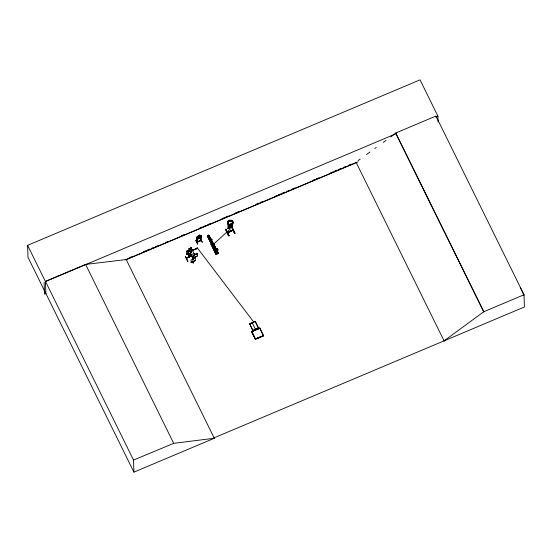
<?xml version="1.0" encoding="UTF-8"?>
<svg xmlns="http://www.w3.org/2000/svg" width="552" height="552" viewBox="0 0 552 552"><rect width="100%" height="100%" fill="white"/><g stroke="black" fill="none" stroke-linecap="round" stroke-linejoin="round"><path stroke-width="0.83" d="M231.971 220.517L233.296 222.152L232.254 224.719L230.094 225.506C227.5 225.899 226.624 221.8 229.142 221.09L230.563 220.883L232.778 222.283L232.847 224.174L231.585 225.402L232.502 224.064L232.44 222.366L231.619 221.504M230.419 221.104C228.666 220.814 226.672 222.925 228.259 224.74M191.503 250.863L190.702 250.939L190.675 249.704L188.825 248.973L190.854 249.725M201.114 240.348L196.892 242.087L196.774 237.312L197.216 237.291L196.774 237.312M197.043 242.059L201.128 240.306M200.769 240.665L200.673 240.313M228.431 228.342L228.197 228.493M190.426 251.043L190.35 249.318L191.275 248.931L191.578 249.939L190.654 250.332L188.825 248.973L191.668 247.772L190.426 251.043L190.537 249.808M232.364 223.422L230.626 224.657L228.507 224.45L227.334 222.96L227.852 221.11L229.804 220.041L232.054 220.427M190.716 248.179L191.578 249.939C188.798 251.512 193.435 249.49 191.937 250.435C206.42 244.35 186.555 252.975 193.014 250.291L192.945 249.904L191.889 250.629M211.45 241.686L211.457 242.183L211.45 241.728M211.423 242.162L211.437 241.721L211.637 242.045M217.081 252.747L216.874 252.975M217.067 252.85L217.053 253.471M209.753 238.547L209.656 237.981M213.734 247.462L213.914 248.062M211.927 245.592L214.017 244.777L211.927 245.654L230.391 228.921M228.121 221.317L227.659 222.98L228.121 221.317L229.86 220.358L231.847 220.717L232.937 222.235L231.999 224.574L230.025 225.285L228.252 224.671M196.933 242.093L201.004 240.362M197.416 242.052L197.147 237.153M201.135 240.486L197.05 242.073M228.155 228.521L232.316 226.741M228.114 228.349L228.535 228.176M232.226 226.589L231.854 227.107L232.247 226.603M191.192 249.345L191.668 247.772L191.109 248.98L190.806 247.965L189.888 248.786L190.806 247.965M191.171 249.083L191.668 247.772M233.289 222.159L232.219 224.712M190.53 252.471L191.109 252.223L191.061 250.78L192.427 250.442L191.42 251.208L190.902 250.912L191.475 251.008L191.882 250.325L191.979 250.725M188.404 250.898L188.432 250.829A1.021 0.366 -26.2 0 0 187.432 250.808A1.021 0.366 -26.2 0 0 186.61 251.657A1.021 0.366 -26.2 0 0 187.894 251.381L190.247 251.063M230.612 224.567L232.454 223.436M200.976 236.939L200.535 237.698C193.421 240.175 200.01 239.32 201.018 236.918L200.99 235.387L199.541 235.752L199.569 235.124L198.196 235.704L198.237 236.332M216.108 249.118L216.08 250.028A1.532 0.552 -26.2 0 0 215.825 251.091L216.191 253.271L217.585 252.685L217.798 250.256A1.532 0.552 -26.2 0 0 217.474 249.442L217.44 249.359M197.637 244.198L195.76 240.334M225.437 229.549L228.59 235.994L229.059 235.794L225.899 229.163L225.437 229.556M225.851 229.19L229.059 235.794M225.823 229.363L228.997 235.773M228.142 228.314L228.238 228.659L232.275 226.934L232.116 223.808L228.135 225.775M231.861 226.748L231.95 227.093L231.847 225.595M191.454 250.449L190.999 250.981L191.399 250.504M216.363 248.897L216.046 249.946M209.394 237.988L209.229 238.436L209.677 238.554M214.535 248.034L214.714 247.544M197.05 242.231L196.85 237.077L199.589 235.166M196.967 238.678L197.299 236.698M207.704 235.669L211.23 242.611L210.767 242.811L207.324 235.876L208.828 235.152L212.32 242.149L211.864 242.335L212.354 242.128L208.939 235.193L208.456 235.4L211.899 242.328M208.483 235.387L208.918 235.207M210.747 242.818C215.949 239.685 206.972 243.204 211.782 241.265M210.912 244.039L211.23 243.894L216.025 254.437L210.898 244.039L213.313 243.004L216.232 248.959M216.763 254.127L216.432 254.265L211.306 243.867L211.637 243.722L216.75 254.134L212.002 244.467M216.253 250.746L212.575 243.315L212.906 243.177M216.26 249.083L217.453 248.793L216.888 248.642M358.089 160.618L360.18 159.107M366.459 154.56L369.95 152.035M374.836 148.495L376.229 147.487M383.212 142.437L386 140.415M390.885 136.882L395.763 132.998L435.928 116.058L523.993 294.768L524.4 306.974L214.052 437.846L214.252 438.267L173.694 443.353L85.615 264.415L45.45 281.354L45.85 293.533L27.993 257.294L27.6 245.343L420.037 79.854L437.895 116.092L438.088 122.068M444.063 340.853L483.828 311.707L395.763 132.998M198.285 236.332L197.602 236.822L197.637 237.919L199.624 237.56L200.293 236.801L200.259 235.697L199.562 235.794L199.569 235.124M207.345 235.876L207.807 235.676M208.539 235.331L211.975 242.266M211.216 242.625L210.954 242.632M216.191 254.327L211.057 243.832L216.343 254.306M217.757 253.706L217.302 252.091M218.005 253.603L217.115 252.14L217.985 253.609M218.254 253.451L217.343 251.181M218.426 253.416L216.343 254.161M195.912 240.272L197.864 244.101M249.67 323.776L255.307 321.395L258.515 327.902L252.885 330.558L249.67 323.776L252.885 330.558M252.878 330.282L258.515 327.902M45.919 293.581L44.512 294.181L44.119 282.327M395.977 133.763L45.457 281.582L27.6 245.343M435.521 117.093L437.895 116.092M129.154 257.798L131.535 256.79M143.43 251.774L145.811 250.774M147.398 250.104L149.778 249.097M151.365 248.428L153.746 247.427M155.326 246.758L157.706 245.757M165.641 242.411L168.022 241.403M181.505 235.718L183.885 234.717M199.748 228.024L202.122 227.024M203.709 226.355L206.089 225.354M207.676 224.685L210.057 223.677M221.952 218.661L224.333 217.66M225.92 216.991L228.3 215.984M235.435 212.975L238.609 211.637M256.059 204.281L258.44 203.274M260.026 202.605L262.4 201.604M274.303 196.588L276.683 195.58M278.263 194.918L280.644 193.911M282.231 193.241L284.611 192.241M287.785 190.902L289.372 190.233M291.753 189.226L294.92 187.894M312.37 180.532L314.75 179.531M316.337 178.862L318.718 177.854M330.613 172.838L332.994 171.838M334.581 171.168L336.962 170.161M338.548 169.498L340.922 168.491M344.096 167.152L345.683 166.483M348.857 165.145L351.238 164.144M356.199 162.557L126.187 259.55L85.615 264.415M125.69 259.861L358.158 161.833M200.555 235.876C201.328 231.923 200.555 247.448 200.542 237.339M228.073 228.542L228.017 225.54L228.397 225.382L228.245 228.68M232.116 223.808L231.737 223.967L232.247 224.036L232.302 225.602L231.633 226.486L228.887 227.638L228.183 227.341M200.39 238.395L202.273 242.231M209.173 235.897L207.78 236.449M235.021 233.268L231.84 226.837L235.035 233.282L234.565 233.475L231.529 226.969M228.535 228.224L231.874 226.844M202.26 242.231L200.162 238.395M227.369 232.206L232.916 229.929L233.082 230.281L227.548 232.716L227.369 232.206L227.59 232.758L233.068 230.239L227.548 232.696M232.916 229.949L227.383 232.364L232.923 230.108L233.082 230.439M191.675 247.896L188.832 249.097L190.675 249.704L190.716 250.918M189.784 248.572L190.178 249.373L191.095 248.552M188.729 250.47L188.329 250.953L188.729 250.47L189.122 251.27M187.404 251.243L191.937 249.311L193.987 253.492L189.46 255.403M191.565 249.518L190.64 249.904L190.35 249.318M186.962 252.057C197.713 248.842 184.32 250.228 187.08 254.527L191.261 252.761L191.144 250.291M211.72 241.879L211.306 242.411L211.747 241.942M185.479 256.349L187.997 261.386M190.833 253.996L193.359 259.219M189.136 252.975L189.322 257.26L188.915 257.425L188.515 256.625L188.915 256.156L189.308 256.956M195.201 254.534L194.442 253.906L194.849 253.741L195.242 254.541M188.515 256.625L188.922 256.459L189.322 257.26M186.3 258.019L191.42 255.755L186.3 258.012M193.2 257.798L193.083 255.328L197.305 253.644L193.124 255.41L193.2 257.798L197.381 256.031L197.264 253.561M215.522 247.827L213.424 248.642M193.159 257.715L197.381 256.031M192.779 259.35L193.186 259.178L192.793 258.377L192.4 258.86L192.793 259.661L192.386 258.55L192.786 258.729L193.2 259.681L192.931 259.426M192.4 258.86L192.8 258.688M191.144 262.435L191.026 259.964L195.208 258.205L195.325 260.675L191.109 262.359L195.325 260.675M217.543 252.602L216.149 253.195L215.825 251.091M216.846 253.306L217.481 253.037C217.736 254.617 216.391 252.926 216.86 253.83M216.888 253.396L217.529 253.126M249.683 324.045L255.307 321.395M251.491 331.51L259.854 327.985L263.642 335.768L255.279 339.294L251.498 331.614L259.854 327.985M251.829 331.628L259.73 328.295L263.311 335.65L255.41 338.983L251.829 331.628L255.41 338.983M251.829 331.724L259.73 328.295M255.403 338.887L263.311 335.65M483.828 311.707L523.993 294.768M125.98 259.136L214.314 438.247L133.915 472.146L133.515 460.071L173.694 443.353M228.631 224.34L230.688 224.512L228.728 224.326L227.652 222.967M231.64 221.504L230.398 221.097M214.003 247.248L214.714 247.6M214.417 248.055L213.914 248.007M191.882 250.367L191.309 250.532M210.781 242.804L207.524 235.801M216.729 254.148L211.45 243.77M234.641 233.413L231.405 226.851M211.319 238.954L211.713 239.485A1.021 0.366 -26.2 0 1 211.927 240.03L211.782 241.645L210.857 242.038L210.588 240.527A1.021 0.366 -26.2 0 1 210.781 239.872L210.74 239.389M191.503 250.56L188.377 250.725A1.021 0.366 -26.2 0 0 187.376 250.705A1.021 0.366 -26.2 0 0 186.555 251.546A1.021 0.366 -26.2 0 0 187.846 251.277L188.004 251.312M210.85 242.721L207.435 235.787M190.688 252.078L191.109 252.223M196.926 238.699L197.381 239.03M196.905 238.657L197.402 239.071M197.23 248.055L197.161 247.71L253.727 322.023M395.77 133.343L483.835 312.059M355.992 162.136L444.27 341.267M255.314 321.671L258.522 328.178M211.713 239.485L211.671 238.995M216.191 248.98L213.148 242.949L216.094 248.98M217.288 251.208L218.385 253.437L217.067 251.305M217.171 251.181L218.109 253.416M213.348 243.887L216.287 249.835M252.154 322.651L255.355 329.164M213.272 243.922L216.191 249.877M212.741 243.177L216.149 249.89M208.718 235.283L211.03 239.899M212.72 243.225L216.08 250.028M208.663 235.304L212.078 242.252M211.292 242.059L211.333 242.473M197.278 236.684L200.99 235.387L201.066 240.562M194.442 253.906L194.835 254.707M194.49 254.237L194.863 254.983M189.874 248.359L190.164 248.945M190.364 249.745L190.654 250.332M191.261 252.761L187.08 254.527M190.599 254.092L193.131 259.316M188.736 250.78L189.081 251.263M188.729 251.415L188.363 250.663L188.563 256.645L188.853 254.789M188.322 250.636L188.743 251.712M188.508 256.328L188.901 257.128M185.258 256.349L187.783 261.565M45.45 281.354L133.515 460.071M45.85 293.436L133.915 472.146M520.232 287.323L524.007 295.12M197.34 248.331L197.595 248.531M196.464 248.572C197.133 250.291 195.905 246.916 196.415 248.724M263.642 335.768L255.279 339.294M232.178 223.946L232.254 226.989M230.626 224.022L229.708 224.409M228.445 226.872L228.535 228.556M217.419 248.717L217.474 249.442M210.409 238.402L209.015 238.954M210.064 237.698L208.663 238.25M209.753 237.077L208.359 237.622M195.256 256.245L195.311 257.95M194.849 253.741L194.842 254.086M194.483 253.934L194.539 255.645M193.228 261.738L193.29 263.442M192.793 258.377L192.91 262.738M191.275 248.931L191.289 249.352M190.902 251.167L190.951 252.616M190.433 249.58L190.481 251.022M188.812 253.975L188.915 257.425M188.322 253.644A1.021 0.366 -26.2 0 1 186.783 254.23A1.021 0.366 -26.2 0 1 187.48 253.34M190.095 248.269L190.116 248.241M231.598 225.423L229.328 226.858L228.852 226.582L229.48 224.409L230.853 223.829L230.867 224.416L231.564 224.326L231.598 225.423M199.32 235.4L198.499 235.945L199.32 235.4M199.569 235.987L198.285 236.532L198.327 237.629L199.603 237.084L199.569 235.987M230.874 224.616L229.508 225.195L229.542 226.292L230.915 225.713L230.874 224.616M209.408 236.332L208.014 236.96L209.408 236.332M213.672 244.005L211.582 244.95L213.672 244.005M214.535 245.771L212.451 246.709L214.535 245.771M191.53 255.969L186.417 258.226L191.53 255.969M214.997 246.709L212.906 247.648L214.997 246.709M215.811 252.857L215.659 253.237L217.743 252.043L215.811 252.857"/></g></svg>
